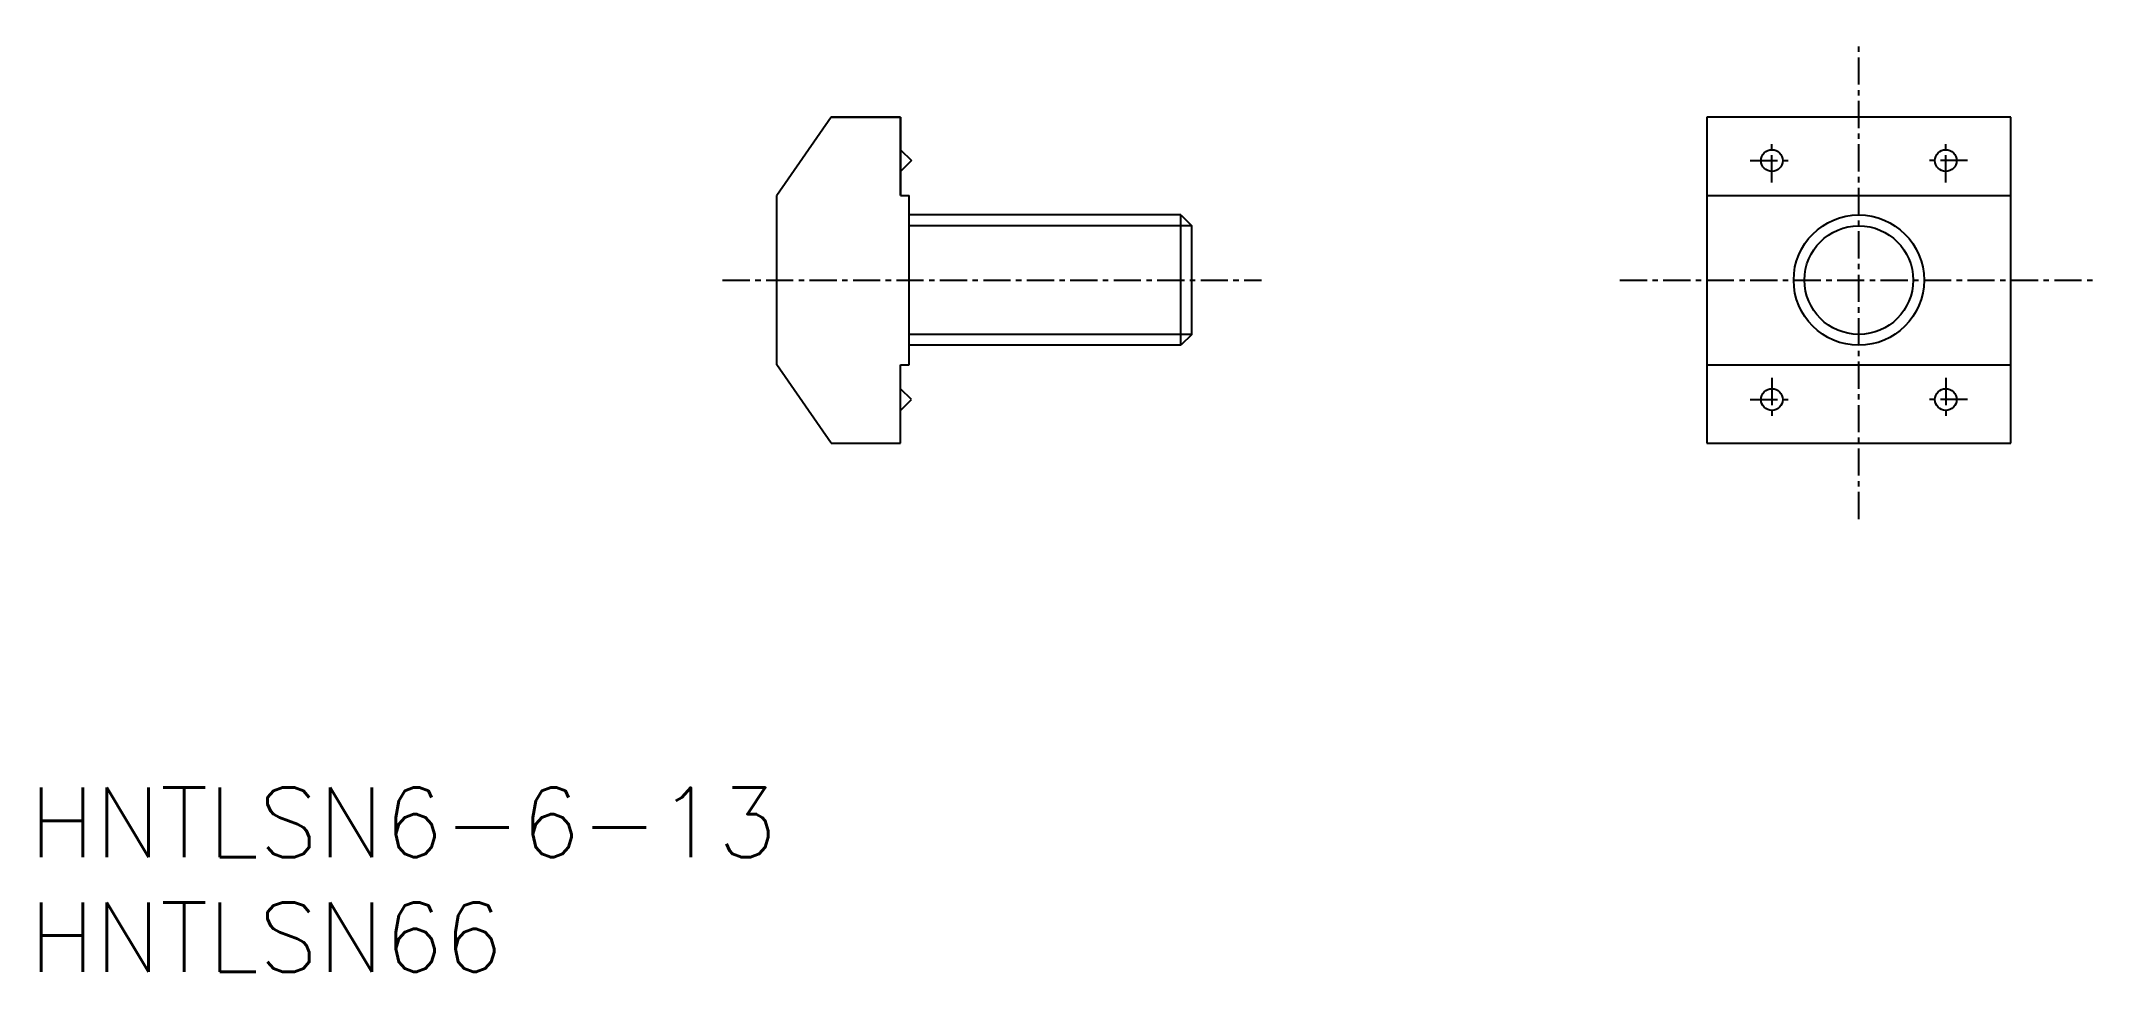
# Model space of a CAD drawing. Extents: x -83.7 to 11, y -31.8 to 11.
import ezdxf

# ---------------------------------------------------------------- set-up
doc = ezdxf.new("R2010")
doc.units = 0
doc.linetypes.add('CENTER', pattern=[2, 1.25, -0.25, 0.25, -0.25])
doc.layers.get('0').update_dxf_attribs({"linetype": 'CONTINUOUS'})
doc.layers.add('CENTER', color=1, linetype='CENTER')
doc.styles.get("Standard").update_dxf_attribs({"font": 'txt.shx', "bigfont": 'bigfont.shx'})

msp = doc.modelspace()

# ---------------------------------------------------------------- linework, layer by layer
at = {"color": 7, "linetype": 'CONTINUOUS'}
for p, q in [((-47.3, 7.5), (-49.8, 3.9)), ((-44.1, 7.5), (-47.3, 7.5)), ((-47.3, 7.5), (-44.1, 7.5)), ((-44.1, 3.9), (-44.1, 7.5)), ((-44.1, 7.5), (-44.1, 3.9)), ((7, 7.5), (-7, 7.5)), ((-7, 7.5), (-7, -7.5)), ((7, -7.5), (7, 7.5)), ((-44.1, 6), (-43.6, 5.5)), ((-43.6, 5.5), (-44.1, 5)), ((-49.8, -3.9), (-49.8, 3.9)), ((-44.1, 3.9), (-43.7, 3.9)), ((-43.7, -3.9), (-43.7, 3.9)), ((-7, 3.9), (7, 3.9)), ((-31.2, 3), (-43.7, 3)), ((-31.2, 3), (-30.7, 2.5)), ((-30.7, -2.5), (-30.7, 2.5)), ((-30.7, -2.5), (-31.2, -3)), ((-31.2, -3), (-43.7, -3)), ((-47.3, -7.5), (-49.8, -3.9)), ((-44.1, -7.5), (-44.1, -3.9)), ((-44.1, -3.9), (-43.7, -3.9)), ((-7, -3.9), (7, -3.9)), ((-43.6, -5.5), (-44.1, -5)), ((-44.1, -6), (-43.6, -5.5)), ((-47.3, -7.5), (-44.1, -7.5)), ((-7, -7.5), (7, -7.5))]:
    msp.add_line(p, q, dxfattribs=at)
at = {"color": 3, "linetype": 'CONTINUOUS'}
for p, q in [((-31.2, -3), (-31.2, 3)), ((-30.7, 2.5), (-43.7, 2.5)), ((-30.7, -2.5), (-43.7, -2.5))]:
    msp.add_line(p, q, dxfattribs=at)
at = {"color": 7, "linetype": 'CONTINUOUS'}
for centre, radius in [((-4, 5.5), 0.5), ((4, 5.5), 0.5), ((0, 0), 2.5), ((-4, -5.5), 0.5), ((4, -5.5), 0.5)]:
    msp.add_circle(centre, radius, dxfattribs=at)
at = {"color": 3, "linetype": 'CONTINUOUS'}
msp.add_circle((0, 0), 3, dxfattribs=at)
at = {"layer": 'CENTER', "color": 1, "linetype": 'CENTER'}
for p, q in [((0, -11), (0, 11)), ((-4, 4.5), (-4, 6.5)), ((4, 4.5), (4, 6.5)), ((-5, 5.5), (-3, 5.5)), ((5, 5.5), (3, 5.5)), ((-52.291, 0), (-27.491, 0)), ((-11, 0), (11, 0)), ((-4, -4.5), (-4, -6.5)), ((4, -4.5), (4, -6.5)), ((-5, -5.5), (-3, -5.5)), ((5, -5.5), (3, -5.5))]:
    msp.add_line(p, q, dxfattribs=at)

# ---------------------------------------------------------------- texts
at = {"color": 7, "linetype": 'CONTINUOUS'}
for s, p in [('HNTLSN6-6-13', (-84.205, -26.563)), ('HNTLSN66', (-84.205, -31.842))]:
    msp.add_text(s, height=3.2, dxfattribs=at).set_placement(p)

doc.saveas('drawing.dxf')
